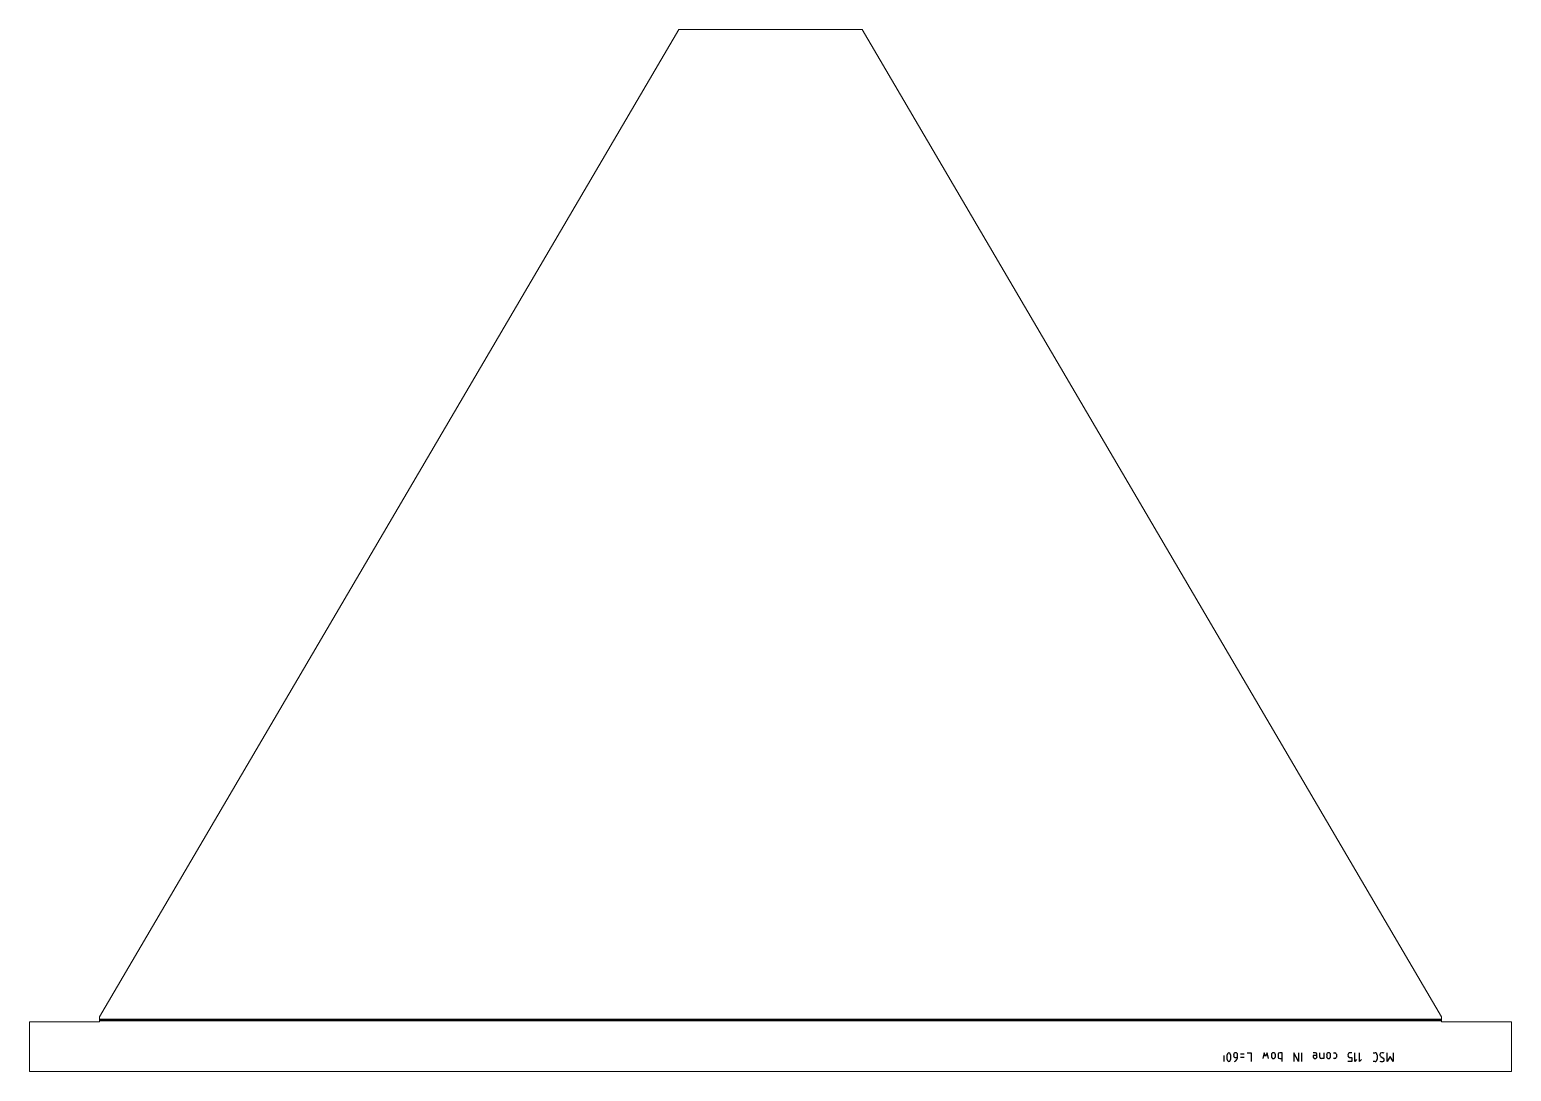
# Model space of a CAD drawing. Header units: millimetres. Extents: x 0 to 1700, y 0 to 1195.
import ezdxf

# ---------------------------------------------------------------- set-up
doc = ezdxf.new("R2010")
doc.units = ezdxf.units.MM
for name, color, linetype, lineweight in [('IV_BEND', 250, 'Continuous', 50), ('IV_MARK_SURFACE', 2, 'Continuous', 25), ('IV_OUTER_PROFILE', 7, 'Continuous', 5)]:
    doc.layers.add(name, color=color, linetype=linetype, lineweight=lineweight)

msp = doc.modelspace()

# ---------------------------------------------------------------- linework, layer by layer
at = {"layer": 'IV_BEND'}
msp.add_line((1620, 58.7), (80, 58.7), dxfattribs=at)
at = {"layer": 'IV_MARK_SURFACE'}
for p, q in [((1370, 18), (1370, 11.3)), ((1381.4, 19.1), (1381.4, 18)), ((1385.9, 16.9), (1385.9, 19.1)), ((1393.6, 19.6), (1389.2, 19.6)), ((1397, 21.3), (1401.4, 21.3)), ((1401.4, 21.3), (1401.4, 11.3)), ((1416.4, 21.3), (1414.8, 14.6)), ((1418.1, 16.9), (1416.4, 21.3)), ((1419.8, 21.3), (1418.1, 16.9)), ((1421.4, 14.6), (1419.8, 21.3)), ((1424.8, 19.1), (1424.8, 16.9)), ((1429.2, 16.9), (1429.2, 19.1)), ((1432.5, 19.6), (1432.5, 16.3)), ((1437, 21.3), (1434.2, 21.3)), ((1437, 14.6), (1437, 21.3)), ((1455.9, 11.3), (1450.3, 21.3)), ((1450.3, 21.3), (1450.3, 11.3)), ((1455.9, 21.3), (1455.9, 11.3)), ((1459.2, 21.3), (1459.2, 11.3)), ((1475.3, 21.3), (1472.5, 21.3)), ((1477, 18), (1472.5, 18)), ((1472.5, 18), (1472.5, 16.9)), ((1477, 18), (1477, 19.6)), ((1477, 16.9), (1477, 18)), ((1480.3, 16.3), (1480.3, 21.3)), ((1484.8, 21.3), (1484.8, 14.6)), ((1488.1, 19.1), (1488.1, 16.9)), ((1492.5, 16.9), (1492.5, 19.1)), ((1495.9, 21.3), (1497.5, 21.3)), ((1499.2, 19.6), (1499.2, 16.3)), ((1512.5, 19.1), (1512.5, 18)), ((1517, 21.3), (1514.2, 21.3)), ((1520.3, 11.3), (1520.3, 21.3)), ((1525.9, 11.3), (1525.9, 21.3)), ((1541.4, 21.3), (1543.6, 21.3)), ((1545.9, 19.1), (1545.9, 13.5)), ((1557.5, 11.3), (1557.5, 21.3)), ((1564.2, 21.3), (1564.2, 11.3)), ((1383.6, 15.7), (1385.3, 15.7)), ((1389.2, 16.3), (1393.6, 16.3)), ((1434.2, 14.6), (1437, 14.6)), ((1437, 11.3), (1437, 14.6)), ((1484.8, 14.6), (1482, 14.6)), ((1497.5, 14.6), (1495.9, 14.6)), ((1517, 11.3), (1512.5, 11.3)), ((1514.2, 15.7), (1517, 15.7)), ((1517, 15.7), (1517, 11.3)), ((1522.5, 13.5), (1520.3, 11.3)), ((1528.1, 13.5), (1525.9, 11.3)), ((1543.6, 11.3), (1541.4, 11.3)), ((1550.3, 16.9), (1553.1, 15.2)), ((1560.9, 16.9), (1557.5, 11.3)), ((1564.2, 11.3), (1560.9, 16.9))]:
    msp.add_line(p, q, dxfattribs=at)
for centre, radius, start, end in [((1387.6, 16.3), 14, 163.8661, 196.1339), ((1375.9, 19.5), 1.81, 23.0373, 156.9627), ((1364.1, 16.3), 14, 343.8661, 16.1339), ((1383.6, 19.1), 2.22, 0, 180), ((1383.6, 18), 2.22, 180, 270), ((1427, 19.1), 2.22, 0, 180), ((1434.2, 19.6), 1.67, 90, 180), ((1475.3, 19.6), 1.67, 0, 90), ((1490.3, 19.1), 2.22, 0, 180), ((1497.5, 19.6), 1.67, 0, 90), ((1514.9, 19), 2.38, 107.3463, 178.9139), ((1514.9, 18), 2.38, 181.0861, 252.6537), ((1543.6, 19.1), 2.22, 0, 90), ((1551.5, 18.9), 2.39, 92.3685, 239.559), ((1552.1, 17.6), 3.74, 56.4174, 100.9627), ((1375.9, 13.1), 1.8, 202.4119, 337.5881), ((1380.1, 16.5), 5.77, 294.8942, 3.1783), ((1427, 16.9), 2.22, 180, 0), ((1434.2, 16.3), 1.67, 180, 270), ((1474.8, 16.9), 2.22, 180, 0), ((1482, 16.3), 1.67, 180, 270), ((1490.3, 16.9), 2.22, 180, 0), ((1497.5, 16.3), 1.67, 270, 0), ((1543.6, 13.5), 2.22, 270, 0), ((1551.4, 16), 4.69, 241.7153, 298.2847), ((1552, 13.3), 2.21, 319.6263, 59.2984)]:
    msp.add_arc(centre, radius, start, end, dxfattribs=at)
at = {"layer": 'IV_OUTER_PROFILE'}
for p, q in [((745, 1194.6), (80, 62.5)), ((745, 1194.6), (955, 1194.6)), ((1620, 62.5), (955, 1194.6)), ((80, 56.9), (0, 56.9)), ((0, 0), (0, 56.9)), ((80, 62.5), (80, 56.9)), ((1620, 62.5), (1620, 56.9)), ((1620, 56.9), (1700, 56.9)), ((1700, 0), (1700, 56.9)), ((0, 0), (1700, 0))]:
    msp.add_line(p, q, dxfattribs=at)

doc.saveas('drawing.dxf')
